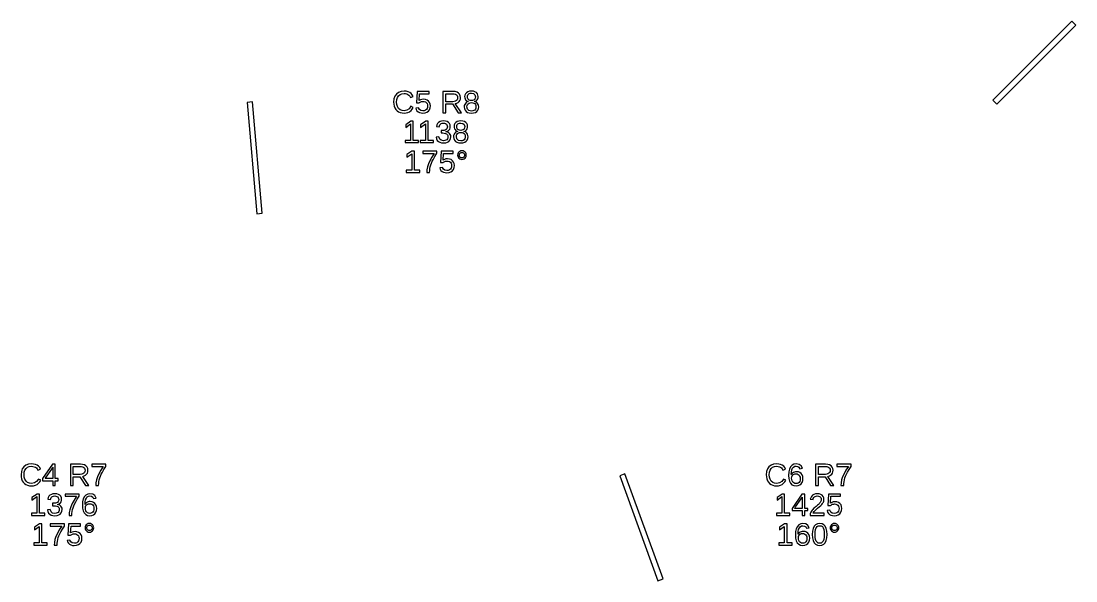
# Model space of a CAD drawing. Extents: x 195 to 2890, y 70 to 1529.
# Drawn here: x 562.6 to 845.7, y 671.6 to 821.7 of the extents above; entities that cross this region are included whole.
import ezdxf

# ---------------------------------------------------------------- set-up
doc = ezdxf.new("R2010")
doc.units = 0
doc.layers.get('0').update_dxf_attribs({"linetype": 'CONTINUOUS'})

msp = doc.modelspace()

# ---------------------------------------------------------------- linework, layer by layer
for points in [[(845.744, 820.683), (844.683, 821.744), (823.47, 800.53), (824.53, 799.47)], [(665.949, 797.093), (666.445, 797.222), (666.895, 797.437), (667.291, 797.734), (667.622, 798.109), (667.89, 798.564), (667.255, 798.881), (666.785, 798.219), (666.181, 797.821), (665.445, 797.689), (664.861, 797.76), (664.364, 797.974), (663.953, 798.33), (663.647, 798.803), (663.463, 799.368), (663.402, 800.024), (663.461, 800.685), (663.637, 801.244), (663.931, 801.703), (664.331, 802.043), (664.824, 802.247), (665.412, 802.315), (665.798, 802.286), (666.147, 802.198), (666.46, 802.051), (666.727, 801.848), (666.941, 801.593), (667.101, 801.286), (667.837, 801.53), (667.608, 801.961), (667.307, 802.315), (666.934, 802.592), (666.491, 802.791), (665.981, 802.91), (665.404, 802.95), (664.594, 802.863), (663.91, 802.604), (663.353, 802.173), (662.942, 801.589), (662.695, 800.873), (662.613, 800.024), (662.65, 799.441), (662.76, 798.913), (662.944, 798.44), (663.199, 798.028), (663.52, 797.685), (663.909, 797.41), (664.357, 797.21), (664.856, 797.09), (665.408, 797.05)], [(671.049, 797.108), (671.547, 797.282), (671.953, 797.571), (672.253, 797.961), (672.432, 798.437), (672.492, 798.999), (672.436, 799.497), (672.269, 799.929), (671.99, 800.293), (671.616, 800.569), (671.167, 800.734), (670.641, 800.789), (670.195, 800.749), (669.8, 800.627), (669.457, 800.423), (669.567, 802.242), (672.159, 802.242), (672.159, 802.864), (668.899, 802.864), (668.708, 799.78), (669.424, 799.78), (669.595, 799.915), (669.766, 800.021), (669.937, 800.098), (670.112, 800.15), (670.297, 800.181), (670.49, 800.191), (670.844, 800.154), (671.146, 800.043), (671.396, 799.858), (671.582, 799.612), (671.694, 799.321), (671.731, 798.983), (671.694, 798.597), (671.583, 798.271), (671.398, 798.004), (671.147, 797.806), (670.839, 797.688), (670.474, 797.648), (669.915, 797.743), (669.517, 798.026), (669.282, 798.499), (668.541, 798.413), (668.668, 798.006), (668.876, 797.668), (669.164, 797.4), (669.526, 797.206), (669.958, 797.089), (670.458, 797.05)], [(676.618, 799.512), (678.404, 799.512), (679.894, 797.132), (680.789, 797.132), (679.161, 799.601), (679.567, 799.713), (679.909, 799.896), (680.189, 800.151), (680.395, 800.463), (680.52, 800.821), (680.561, 801.225), (680.502, 801.702), (680.327, 802.104), (680.034, 802.431), (679.634, 802.672), (679.135, 802.816), (678.539, 802.864), (675.841, 802.864), (675.841, 797.132), (676.618, 797.132)], [(676.618, 800.126), (676.618, 802.242), (678.461, 802.242), (678.854, 802.213), (679.18, 802.125), (679.44, 801.979), (679.629, 801.778), (679.742, 801.524), (679.78, 801.217), (679.742, 800.898), (679.631, 800.63), (679.444, 800.413), (679.189, 800.254), (678.873, 800.158), (678.494, 800.126)], [(684.075, 797.099), (684.558, 797.247), (684.943, 797.494), (685.224, 797.828), (685.392, 798.24), (685.448, 798.731), (685.414, 799.087), (685.312, 799.401), (685.143, 799.672), (684.912, 799.891), (684.627, 800.047), (684.288, 800.138), (684.288, 800.155), (684.581, 800.247), (684.829, 800.401), (685.033, 800.614), (685.184, 800.873), (685.275, 801.159), (685.305, 801.473), (685.251, 801.895), (685.088, 802.254), (684.815, 802.551), (684.449, 802.773), (684.003, 802.906), (683.479, 802.95), (682.965, 802.905), (682.527, 802.769), (682.162, 802.543), (681.89, 802.244), (681.727, 801.89), (681.672, 801.481), (681.702, 801.167), (681.792, 800.881), (681.943, 800.622), (682.145, 800.407), (682.391, 800.248), (682.681, 800.146), (682.681, 800.13), (682.367, 800.043), (682.093, 799.888), (681.859, 799.666), (681.681, 799.391), (681.574, 799.077), (681.538, 798.722), (681.595, 798.229), (681.768, 797.816), (682.057, 797.486), (682.447, 797.244), (682.926, 797.099), (683.495, 797.05)], [(683.173, 800.452), (682.911, 800.538), (682.699, 800.681), (682.545, 800.88), (682.452, 801.13), (682.421, 801.432), (682.451, 801.728), (682.541, 801.971), (682.691, 802.16), (682.899, 802.296), (683.161, 802.377), (683.479, 802.405), (684.071, 802.297), (684.426, 801.972), (684.545, 801.432), (684.515, 801.11), (684.424, 800.853), (684.274, 800.661), (684.066, 800.529), (683.804, 800.45), (683.487, 800.423)], [(627.362, 770.18), (624.747, 800.065), (623.253, 799.935), (625.868, 770.049)], [(682.832, 797.731), (682.429, 798.126), (682.295, 798.783), (682.329, 799.098), (682.434, 799.365), (682.608, 799.583), (682.844, 799.745), (683.134, 799.842), (683.479, 799.874), (683.833, 799.844), (684.13, 799.754), (684.37, 799.603), (684.546, 799.394), (684.652, 799.126), (684.687, 798.8), (684.654, 798.42), (684.557, 798.115), (684.394, 797.886), (684.165, 797.727), (683.868, 797.631), (683.503, 797.599)], [(669.268, 789.754), (667.872, 789.754), (667.872, 794.864), (667.197, 794.864), (665.842, 793.933), (665.842, 793.241), (667.135, 794.165), (667.135, 789.754), (665.675, 789.754), (665.675, 789.132), (669.268, 789.132)], [(673.284, 789.754), (671.888, 789.754), (671.888, 794.864), (671.213, 794.864), (669.858, 793.933), (669.858, 793.241), (671.152, 794.165), (671.152, 789.754), (669.691, 789.754), (669.691, 789.132), (673.284, 789.132)], [(676.59, 789.099), (677.07, 789.244), (677.454, 789.486), (677.735, 789.816), (677.903, 790.225), (677.959, 790.714), (677.919, 791.06), (677.8, 791.363), (677.601, 791.626), (677.33, 791.835), (676.997, 791.978), (676.6, 792.057), (676.6, 792.073), (676.96, 792.179), (677.257, 792.335), (677.493, 792.539), (677.664, 792.791), (677.766, 793.089), (677.8, 793.432), (677.747, 793.875), (677.588, 794.247), (677.322, 794.549), (676.961, 794.772), (676.514, 794.905), (675.981, 794.95), (675.487, 794.906), (675.057, 794.774), (674.69, 794.555), (674.401, 794.258), (674.207, 793.892), (674.106, 793.457), (674.842, 793.4), (674.903, 793.678), (675.019, 793.911), (675.19, 794.099), (675.41, 794.237), (675.671, 794.32), (675.973, 794.348), (676.299, 794.318), (676.567, 794.229), (676.777, 794.081), (676.927, 793.882), (677.017, 793.64), (677.047, 793.355), (677.011, 793.068), (676.9, 792.826), (676.716, 792.629), (676.465, 792.483), (676.153, 792.395), (675.782, 792.366), (675.383, 792.366), (675.383, 791.731), (675.798, 791.731), (676.216, 791.702), (676.562, 791.615), (676.838, 791.469), (677.038, 791.271), (677.158, 791.028), (677.198, 790.739), (677.163, 790.41), (677.058, 790.14), (676.883, 789.929), (676.646, 789.778), (676.356, 789.687), (676.014, 789.656), (675.385, 789.769), (674.969, 790.108), (674.765, 790.674), (674.008, 790.604), (674.12, 790.134), (674.325, 789.746), (674.625, 789.443), (675.009, 789.225), (675.473, 789.094), (676.014, 789.05)], [(681.225, 789.099), (681.708, 789.247), (682.093, 789.494), (682.373, 789.828), (682.541, 790.24), (682.598, 790.731), (682.564, 791.087), (682.462, 791.401), (682.292, 791.672), (682.062, 791.891), (681.777, 792.047), (681.438, 792.138), (681.438, 792.155), (681.73, 792.247), (681.979, 792.401), (682.183, 792.614), (682.334, 792.873), (682.425, 793.159), (682.455, 793.473), (682.401, 793.895), (682.237, 794.254), (681.965, 794.551), (681.598, 794.773), (681.153, 794.906), (680.628, 794.95), (680.115, 794.905), (679.676, 794.769), (679.312, 794.543), (679.04, 794.244), (678.876, 793.89), (678.822, 793.481), (678.852, 793.167), (678.942, 792.881), (679.092, 792.622), (679.295, 792.407), (679.541, 792.248), (679.831, 792.146), (679.831, 792.13), (679.517, 792.043), (679.243, 791.888), (679.009, 791.666), (678.83, 791.391), (678.723, 791.077), (678.687, 790.722), (678.745, 790.229), (678.918, 789.816), (679.206, 789.486), (679.597, 789.244), (680.076, 789.099), (680.645, 789.05)], [(680.323, 792.452), (680.06, 792.538), (679.849, 792.681), (679.694, 792.88), (679.601, 793.13), (679.57, 793.432), (679.6, 793.728), (679.691, 793.971), (679.841, 794.16), (680.049, 794.296), (680.311, 794.377), (680.628, 794.405), (681.22, 794.297), (681.576, 793.972), (681.694, 793.432), (681.664, 793.11), (681.574, 792.853), (681.424, 792.661), (681.216, 792.529), (680.954, 792.45), (680.636, 792.423)], [(679.981, 789.731), (679.578, 790.126), (679.444, 790.783), (679.479, 791.098), (679.583, 791.365), (679.758, 791.583), (679.994, 791.745), (680.284, 791.842), (680.628, 791.874), (680.982, 791.844), (681.279, 791.754), (681.519, 791.603), (681.696, 791.394), (681.801, 791.126), (681.837, 790.8), (681.804, 790.42), (681.706, 790.115), (681.544, 789.886), (681.314, 789.727), (681.017, 789.631), (680.653, 789.599)], [(669.609, 781.754), (668.214, 781.754), (668.214, 786.864), (667.538, 786.864), (666.183, 785.933), (666.183, 785.241), (667.477, 786.165), (667.477, 781.754), (666.017, 781.754), (666.017, 781.132), (669.609, 781.132)], [(672.287, 781.655), (672.347, 782.166), (672.448, 782.665), (672.588, 783.161), (672.769, 783.662), (672.991, 784.167), (673.29, 784.739), (673.703, 785.44), (674.232, 786.27), (674.232, 786.864), (670.444, 786.864), (670.444, 786.242), (673.524, 786.242), (672.866, 785.228), (672.347, 784.295), (671.967, 783.445), (671.709, 782.648), (671.553, 781.877), (671.502, 781.132), (672.266, 781.132)], [(677.492, 781.108), (677.991, 781.282), (678.396, 781.571), (678.696, 781.961), (678.876, 782.437), (678.935, 782.999), (678.88, 783.497), (678.712, 783.929), (678.433, 784.293), (678.06, 784.569), (677.61, 784.734), (677.084, 784.789), (676.638, 784.749), (676.243, 784.627), (675.9, 784.423), (676.01, 786.242), (678.602, 786.242), (678.602, 786.864), (675.343, 786.864), (675.151, 783.78), (675.868, 783.78), (676.038, 783.915), (676.209, 784.021), (676.38, 784.098), (676.556, 784.15), (676.74, 784.181), (676.934, 784.191), (677.287, 784.154), (677.589, 784.043), (677.839, 783.858), (678.025, 783.612), (678.137, 783.321), (678.175, 782.983), (678.138, 782.597), (678.026, 782.271), (677.841, 782.004), (677.59, 781.806), (677.282, 781.688), (676.917, 781.648), (676.358, 781.743), (675.961, 782.026), (675.725, 782.499), (674.985, 782.413), (675.112, 782.006), (675.319, 781.668), (675.607, 781.4), (675.97, 781.206), (676.401, 781.089), (676.901, 781.05)], [(681.255, 784.668), (681.529, 784.781), (681.774, 784.968), (681.965, 785.21), (682.079, 785.484), (682.117, 785.79), (682.08, 786.097), (681.966, 786.371), (681.778, 786.612), (681.535, 786.8), (681.259, 786.912), (680.95, 786.95), (680.641, 786.912), (680.365, 786.798), (680.122, 786.608), (679.933, 786.365), (679.82, 786.093), (679.782, 785.79), (679.82, 785.488), (679.935, 785.215), (680.126, 784.972), (680.37, 784.783), (680.645, 784.669), (680.95, 784.631)], [(680.761, 785.082), (680.591, 785.154), (680.439, 785.274), (680.32, 785.427), (680.249, 785.599), (680.226, 785.79), (680.249, 785.981), (680.319, 786.154), (680.435, 786.307), (680.585, 786.427), (680.757, 786.499), (680.95, 786.523), (681.143, 786.499), (681.314, 786.429), (681.464, 786.311), (681.581, 786.159), (681.651, 785.986), (681.674, 785.79), (681.65, 785.597), (681.58, 785.424), (681.462, 785.271), (681.311, 785.153), (681.14, 785.082), (680.95, 785.058)], [(565.949, 697.093), (566.445, 697.222), (566.895, 697.437), (567.291, 697.734), (567.622, 698.109), (567.89, 698.564), (567.255, 698.881), (566.785, 698.219), (566.181, 697.821), (565.445, 697.689), (564.861, 697.76), (564.364, 697.974), (563.953, 698.33), (563.647, 698.803), (563.463, 699.368), (563.402, 700.024), (563.461, 700.685), (563.637, 701.244), (563.931, 701.703), (564.331, 702.043), (564.824, 702.247), (565.412, 702.315), (565.798, 702.286), (566.147, 702.198), (566.46, 702.051), (566.727, 701.848), (566.941, 701.593), (567.101, 701.286), (567.837, 701.53), (567.608, 701.961), (567.307, 702.315), (566.934, 702.592), (566.491, 702.791), (565.981, 702.91), (565.404, 702.95), (564.594, 702.863), (563.91, 702.604), (563.353, 702.173), (562.942, 701.589), (562.695, 700.873), (562.613, 700.024), (562.65, 699.441), (562.76, 698.913), (562.944, 698.44), (563.199, 698.028), (563.52, 697.685), (563.909, 697.41), (564.357, 697.21), (564.856, 697.09), (565.408, 697.05)], [(571.792, 698.429), (572.598, 698.429), (572.598, 699.007), (571.792, 699.007), (571.792, 702.864), (571.023, 702.864), (568.399, 698.999), (568.399, 698.429), (571.101, 698.429), (571.101, 697.132), (571.792, 697.132)], [(576.618, 699.512), (578.404, 699.512), (579.894, 697.132), (580.789, 697.132), (579.161, 699.601), (579.567, 699.713), (579.909, 699.896), (580.189, 700.151), (580.395, 700.463), (580.52, 700.821), (580.561, 701.225), (580.502, 701.702), (580.327, 702.104), (580.034, 702.431), (579.634, 702.672), (579.135, 702.816), (578.539, 702.864), (575.841, 702.864), (575.841, 697.132), (576.618, 697.132)], [(576.618, 700.126), (576.618, 702.242), (578.461, 702.242), (578.854, 702.213), (579.18, 702.125), (579.44, 701.979), (579.629, 701.778), (579.742, 701.524), (579.78, 701.217), (579.742, 700.898), (579.631, 700.63), (579.444, 700.413), (579.189, 700.254), (578.873, 700.158), (578.494, 700.126)], [(583.446, 697.655), (583.506, 698.166), (583.607, 698.665), (583.748, 699.161), (583.929, 699.662), (584.15, 700.167), (584.449, 700.739), (584.862, 701.44), (585.391, 702.27), (585.391, 702.864), (581.603, 702.864), (581.603, 702.242), (584.683, 702.242), (584.025, 701.228), (583.507, 700.295), (583.127, 699.445), (582.868, 698.648), (582.713, 697.877), (582.661, 697.132), (583.426, 697.132)], [(765.949, 697.093), (766.445, 697.222), (766.895, 697.437), (767.291, 697.734), (767.622, 698.109), (767.89, 698.564), (767.255, 698.881), (766.785, 698.219), (766.181, 697.821), (765.445, 697.689), (764.861, 697.76), (764.364, 697.974), (763.953, 698.33), (763.647, 698.803), (763.463, 699.368), (763.402, 700.024), (763.461, 700.685), (763.637, 701.244), (763.931, 701.703), (764.331, 702.043), (764.824, 702.247), (765.412, 702.315), (765.798, 702.286), (766.147, 702.198), (766.46, 702.051), (766.727, 701.848), (766.941, 701.593), (767.101, 701.286), (767.837, 701.53), (767.608, 701.961), (767.307, 702.315), (766.934, 702.592), (766.491, 702.791), (765.981, 702.91), (765.404, 702.95), (764.594, 702.863), (763.91, 702.604), (763.353, 702.173), (762.942, 701.589), (762.695, 700.873), (762.613, 700.024), (762.65, 699.441), (762.76, 698.913), (762.944, 698.44), (763.199, 698.028), (763.52, 697.685), (763.909, 697.41), (764.357, 697.21), (764.856, 697.09), (765.408, 697.05)], [(771.161, 697.108), (771.614, 697.283), (771.984, 697.575), (772.257, 697.967), (772.421, 698.445), (772.476, 699.007), (772.424, 699.528), (772.269, 699.973), (772.01, 700.342), (771.663, 700.618), (771.243, 700.783), (770.751, 700.838), (770.451, 700.817), (770.174, 700.752), (769.921, 700.645), (769.697, 700.496), (769.51, 700.309), (769.359, 700.081), (769.397, 700.761), (769.512, 701.325), (769.703, 701.772), (769.964, 702.096), (770.287, 702.291), (770.673, 702.356), (771.102, 702.278), (771.417, 702.045), (771.617, 701.656), (772.317, 701.782), (771.985, 702.431), (771.44, 702.82), (770.682, 702.95), (770.075, 702.861), (769.569, 702.595), (769.164, 702.152), (768.868, 701.544), (768.69, 700.782), (768.631, 699.866), (768.688, 699.022), (768.859, 698.323), (769.144, 697.77), (769.536, 697.37), (770.03, 697.13), (770.625, 697.05)], [(776.618, 699.512), (778.404, 699.512), (779.894, 697.132), (780.789, 697.132), (779.161, 699.601), (779.567, 699.713), (779.909, 699.896), (780.189, 700.151), (780.395, 700.463), (780.52, 700.821), (780.561, 701.225), (780.502, 701.702), (780.327, 702.104), (780.034, 702.431), (779.634, 702.672), (779.135, 702.816), (778.539, 702.864), (775.841, 702.864), (775.841, 697.132), (776.618, 697.132)], [(776.618, 700.126), (776.618, 702.242), (778.461, 702.242), (778.854, 702.213), (779.18, 702.125), (779.44, 701.979), (779.629, 701.778), (779.742, 701.524), (779.78, 701.217), (779.742, 700.898), (779.631, 700.63), (779.444, 700.413), (779.189, 700.254), (778.873, 700.158), (778.494, 700.126)], [(783.446, 697.655), (783.506, 698.166), (783.607, 698.665), (783.748, 699.161), (783.929, 699.662), (784.15, 700.167), (784.449, 700.739), (784.862, 701.44), (785.391, 702.27), (785.391, 702.864), (781.603, 702.864), (781.603, 702.242), (784.683, 702.242), (784.025, 701.228), (783.507, 700.295), (783.127, 699.445), (782.868, 698.648), (782.713, 697.877), (782.661, 697.132), (783.426, 697.132)], [(569.074, 699.007), (569.14, 699.089), (569.359, 699.39), (570.828, 701.554), (570.869, 701.618), (570.922, 701.708), (570.987, 701.823), (571.046, 701.932), (571.084, 702.004), (571.101, 702.038), (571.101, 699.007)], [(734.965, 672.066), (724.705, 700.257), (723.295, 699.743), (733.556, 671.553)], [(770.279, 697.687), (769.999, 697.828), (769.76, 698.063), (769.578, 698.372), (769.469, 698.734), (769.433, 699.15), (769.468, 699.474), (769.573, 699.749), (769.748, 699.974), (769.98, 700.14), (770.256, 700.239), (770.576, 700.273), (770.913, 700.235), (771.196, 700.122), (771.426, 699.935), (771.596, 699.678), (771.697, 699.358), (771.731, 698.975), (771.698, 698.589), (771.597, 698.263), (771.43, 697.996), (771.204, 697.798), (770.928, 697.68), (770.6, 697.64)], [(568.958, 689.754), (567.563, 689.754), (567.563, 694.864), (566.887, 694.864), (565.532, 693.933), (565.532, 693.241), (566.826, 694.165), (566.826, 689.754), (565.366, 689.754), (565.366, 689.132), (568.958, 689.132)], [(572.265, 689.099), (572.745, 689.244), (573.129, 689.486), (573.409, 689.816), (573.577, 690.225), (573.634, 690.714), (573.594, 691.06), (573.474, 691.363), (573.275, 691.626), (573.005, 691.835), (572.671, 691.978), (572.275, 692.057), (572.275, 692.073), (572.634, 692.179), (572.932, 692.335), (573.168, 692.539), (573.338, 692.791), (573.441, 693.089), (573.475, 693.432), (573.422, 693.875), (573.262, 694.247), (572.997, 694.549), (572.635, 694.772), (572.188, 694.905), (571.656, 694.95), (571.162, 694.906), (570.731, 694.774), (570.364, 694.555), (570.076, 694.258), (569.881, 693.892), (569.78, 693.457), (570.517, 693.4), (570.577, 693.678), (570.693, 693.911), (570.865, 694.099), (571.085, 694.237), (571.346, 694.32), (571.648, 694.348), (571.974, 694.318), (572.242, 694.229), (572.452, 694.081), (572.602, 693.882), (572.692, 693.64), (572.722, 693.355), (572.685, 693.068), (572.575, 692.826), (572.39, 692.629), (572.139, 692.483), (571.828, 692.395), (571.457, 692.366), (571.058, 692.366), (571.058, 691.731), (571.473, 691.731), (571.891, 691.702), (572.237, 691.615), (572.513, 691.469), (572.713, 691.271), (572.833, 691.028), (572.873, 690.739), (572.838, 690.41), (572.732, 690.14), (572.557, 689.929), (572.321, 689.778), (572.031, 689.687), (571.689, 689.656), (571.06, 689.769), (570.643, 690.108), (570.44, 690.674), (569.683, 690.604), (569.795, 690.134), (570, 689.746), (570.299, 689.443), (570.684, 689.225), (571.147, 689.094), (571.689, 689.05)], [(576.27, 689.655), (576.33, 690.166), (576.431, 690.665), (576.572, 691.161), (576.753, 691.662), (576.974, 692.167), (577.273, 692.739), (577.687, 693.44), (578.215, 694.27), (578.215, 694.864), (574.427, 694.864), (574.427, 694.242), (577.507, 694.242), (576.85, 693.228), (576.331, 692.295), (575.951, 691.445), (575.692, 690.648), (575.537, 689.877), (575.485, 689.132), (576.25, 689.132)], [(581.588, 689.108), (582.041, 689.283), (582.41, 689.575), (582.684, 689.967), (582.848, 690.445), (582.903, 691.007), (582.851, 691.528), (582.696, 691.973), (582.437, 692.342), (582.09, 692.618), (581.67, 692.783), (581.178, 692.838), (580.877, 692.817), (580.601, 692.752), (580.348, 692.645), (580.124, 692.496), (579.937, 692.309), (579.786, 692.081), (579.824, 692.761), (579.939, 693.325), (580.13, 693.772), (580.39, 694.096), (580.714, 694.291), (581.1, 694.356), (581.529, 694.278), (581.843, 694.045), (582.044, 693.656), (582.744, 693.782), (582.412, 694.431), (581.867, 694.82), (581.108, 694.95), (580.502, 694.861), (579.996, 694.595), (579.591, 694.152), (579.295, 693.544), (579.117, 692.782), (579.058, 691.866), (579.115, 691.022), (579.286, 690.323), (579.57, 689.77), (579.963, 689.37), (580.456, 689.13), (581.051, 689.05)], [(768.958, 689.754), (767.563, 689.754), (767.563, 694.864), (766.887, 694.864), (765.532, 693.933), (765.532, 693.241), (766.826, 694.165), (766.826, 689.754), (765.366, 689.754), (765.366, 689.132), (768.958, 689.132)], [(772.95, 690.429), (773.756, 690.429), (773.756, 691.007), (772.95, 691.007), (772.95, 694.864), (772.181, 694.864), (769.557, 690.999), (769.557, 690.429), (772.258, 690.429), (772.258, 689.132), (772.95, 689.132)], [(770.232, 691.007), (770.297, 691.089), (770.517, 691.39), (771.986, 693.554), (772.027, 693.618), (772.08, 693.708), (772.144, 693.823), (772.204, 693.932), (772.242, 694.004), (772.258, 694.038), (772.258, 691.007)], [(778.215, 689.754), (775.225, 689.754), (775.323, 689.946), (775.456, 690.144), (775.623, 690.346), (775.829, 690.559), (776.077, 690.789), (776.368, 691.036), (776.874, 691.457), (777.258, 691.797), (777.519, 692.057), (777.704, 692.277), (777.855, 692.496), (777.973, 692.716), (778.058, 692.936), (778.109, 693.157), (778.126, 693.379), (778.074, 693.843), (777.919, 694.23), (777.66, 694.541), (777.305, 694.768), (776.861, 694.904), (776.327, 694.95), (775.833, 694.905), (775.402, 694.769), (775.035, 694.543), (774.747, 694.24), (774.553, 693.876), (774.452, 693.448), (775.2, 693.379), (775.263, 693.663), (775.382, 693.901), (775.556, 694.093), (775.777, 694.235), (776.034, 694.319), (776.327, 694.348), (776.632, 694.319), (776.888, 694.232), (777.096, 694.087), (777.25, 693.89), (777.342, 693.646), (777.373, 693.355), (777.355, 693.13), (777.302, 692.921), (777.212, 692.728), (777.094, 692.547), (776.954, 692.37), (776.791, 692.199), (776.611, 692.031), (776.416, 691.863), (776.207, 691.695), (775.991, 691.522), (775.773, 691.34), (775.554, 691.148), (775.338, 690.943), (775.128, 690.724), (774.926, 690.488), (774.736, 690.233), (774.568, 689.953), (774.419, 689.648), (774.419, 689.132), (778.215, 689.132)], [(781.476, 689.108), (781.974, 689.282), (782.38, 689.571), (782.679, 689.961), (782.859, 690.437), (782.919, 690.999), (782.863, 691.497), (782.696, 691.929), (782.417, 692.293), (782.043, 692.569), (781.594, 692.734), (781.068, 692.789), (780.621, 692.749), (780.227, 692.627), (779.884, 692.423), (779.994, 694.242), (782.585, 694.242), (782.585, 694.864), (779.326, 694.864), (779.135, 691.78), (779.851, 691.78), (780.022, 691.915), (780.193, 692.021), (780.364, 692.098), (780.539, 692.15), (780.724, 692.181), (780.917, 692.191), (781.271, 692.154), (781.573, 692.043), (781.822, 691.858), (782.009, 691.612), (782.121, 691.321), (782.158, 690.983), (782.121, 690.597), (782.01, 690.271), (781.824, 690.004), (781.574, 689.806), (781.266, 689.688), (780.901, 689.648), (780.342, 689.743), (779.944, 690.026), (779.709, 690.499), (778.968, 690.413), (779.095, 690.006), (779.303, 689.668), (779.591, 689.4), (779.953, 689.206), (780.385, 689.089), (780.885, 689.05)], [(580.706, 689.687), (580.426, 689.828), (580.187, 690.063), (580.005, 690.372), (579.896, 690.734), (579.859, 691.15), (579.894, 691.474), (579.999, 691.749), (580.175, 691.974), (580.407, 692.14), (580.683, 692.239), (581.003, 692.273), (581.339, 692.235), (581.623, 692.122), (581.853, 691.935), (582.023, 691.678), (582.124, 691.358), (582.158, 690.975), (582.125, 690.589), (582.024, 690.263), (581.857, 689.996), (581.631, 689.798), (581.354, 689.68), (581.027, 689.64)], [(569.609, 681.754), (568.214, 681.754), (568.214, 686.864), (567.538, 686.864), (566.183, 685.933), (566.183, 685.241), (567.477, 686.165), (567.477, 681.754), (566.017, 681.754), (566.017, 681.132), (569.609, 681.132)], [(572.287, 681.655), (572.347, 682.166), (572.448, 682.665), (572.588, 683.161), (572.769, 683.662), (572.991, 684.167), (573.29, 684.739), (573.703, 685.44), (574.232, 686.27), (574.232, 686.864), (570.444, 686.864), (570.444, 686.242), (573.524, 686.242), (572.866, 685.228), (572.347, 684.295), (571.967, 683.445), (571.709, 682.648), (571.553, 681.877), (571.502, 681.132), (572.266, 681.132)], [(577.492, 681.108), (577.991, 681.282), (578.396, 681.571), (578.696, 681.961), (578.876, 682.437), (578.935, 682.999), (578.88, 683.497), (578.712, 683.929), (578.433, 684.293), (578.06, 684.569), (577.61, 684.734), (577.084, 684.789), (576.638, 684.749), (576.243, 684.627), (575.9, 684.423), (576.01, 686.242), (578.602, 686.242), (578.602, 686.864), (575.343, 686.864), (575.151, 683.78), (575.868, 683.78), (576.038, 683.915), (576.209, 684.021), (576.38, 684.098), (576.556, 684.15), (576.74, 684.181), (576.934, 684.191), (577.287, 684.154), (577.589, 684.043), (577.839, 683.858), (578.025, 683.612), (578.137, 683.321), (578.175, 682.983), (578.138, 682.597), (578.026, 682.271), (577.841, 682.004), (577.59, 681.806), (577.282, 681.688), (576.917, 681.648), (576.358, 681.743), (575.961, 682.026), (575.725, 682.499), (574.985, 682.413), (575.112, 682.006), (575.319, 681.668), (575.607, 681.4), (575.97, 681.206), (576.401, 681.089), (576.901, 681.05)], [(581.255, 684.668), (581.529, 684.781), (581.774, 684.968), (581.965, 685.21), (582.079, 685.484), (582.117, 685.79), (582.08, 686.097), (581.966, 686.371), (581.778, 686.612), (581.535, 686.8), (581.259, 686.912), (580.95, 686.95), (580.641, 686.912), (580.365, 686.798), (580.122, 686.608), (579.933, 686.365), (579.82, 686.093), (579.782, 685.79), (579.82, 685.488), (579.935, 685.215), (580.126, 684.972), (580.37, 684.783), (580.645, 684.669), (580.95, 684.631)], [(580.761, 685.082), (580.591, 685.154), (580.439, 685.274), (580.32, 685.427), (580.249, 685.599), (580.226, 685.79), (580.249, 685.981), (580.319, 686.154), (580.435, 686.307), (580.585, 686.427), (580.757, 686.499), (580.95, 686.523), (581.143, 686.499), (581.314, 686.429), (581.464, 686.311), (581.581, 686.159), (581.651, 685.986), (581.674, 685.79), (581.65, 685.597), (581.58, 685.424), (581.462, 685.271), (581.311, 685.153), (581.14, 685.082), (580.95, 685.058)], [(769.609, 681.754), (768.214, 681.754), (768.214, 686.864), (767.538, 686.864), (766.183, 685.933), (766.183, 685.241), (767.477, 686.165), (767.477, 681.754), (766.017, 681.754), (766.017, 681.132), (769.609, 681.132)], [(772.969, 681.108), (773.422, 681.283), (773.792, 681.575), (774.066, 681.967), (774.23, 682.445), (774.285, 683.007), (774.233, 683.528), (774.077, 683.973), (773.819, 684.342), (773.472, 684.618), (773.052, 684.783), (772.559, 684.838), (772.259, 684.817), (771.983, 684.752), (771.729, 684.645), (771.506, 684.496), (771.319, 684.309), (771.168, 684.081), (771.206, 684.761), (771.321, 685.325), (771.512, 685.772), (771.772, 686.096), (772.096, 686.291), (772.482, 686.356), (772.911, 686.278), (773.225, 686.045), (773.426, 685.656), (774.126, 685.782), (773.794, 686.431), (773.249, 686.82), (772.49, 686.95), (771.884, 686.861), (771.378, 686.595), (770.973, 686.152), (770.677, 685.544), (770.499, 684.782), (770.44, 683.866), (770.497, 683.022), (770.667, 682.323), (770.952, 681.77), (771.345, 681.37), (771.838, 681.13), (772.433, 681.05)], [(777.564, 681.134), (778.062, 681.387), (778.453, 681.807), (778.735, 682.387), (778.904, 683.118), (778.96, 684), (778.906, 684.894), (778.746, 685.629), (778.478, 686.205), (778.097, 686.619), (777.599, 686.867), (776.982, 686.95), (776.35, 686.868), (775.842, 686.623), (775.459, 686.213), (775.191, 685.64), (775.03, 684.902), (774.977, 684), (775.032, 683.114), (775.197, 682.382), (775.473, 681.803), (775.859, 681.385), (776.354, 681.134), (776.958, 681.05)], [(776.571, 681.711), (776.255, 681.9), (776.016, 682.214), (775.85, 682.664), (775.75, 683.259), (775.717, 684), (775.75, 684.759), (775.848, 685.362), (776.012, 685.806), (776.251, 686.112), (776.574, 686.295), (776.982, 686.356), (777.38, 686.294), (777.696, 686.108), (777.928, 685.798), (778.088, 685.351), (778.183, 684.751), (778.215, 684), (778.182, 683.271), (778.081, 682.68), (777.914, 682.226), (777.675, 681.905), (777.359, 681.712), (776.966, 681.648)], [(781.255, 684.668), (781.529, 684.781), (781.774, 684.968), (781.965, 685.21), (782.079, 685.484), (782.117, 685.79), (782.08, 686.097), (781.966, 686.371), (781.778, 686.612), (781.535, 686.8), (781.259, 686.912), (780.95, 686.95), (780.641, 686.912), (780.365, 686.798), (780.122, 686.608), (779.933, 686.365), (779.82, 686.093), (779.782, 685.79), (779.82, 685.488), (779.935, 685.215), (780.126, 684.972), (780.37, 684.783), (780.645, 684.669), (780.95, 684.631)], [(780.761, 685.082), (780.591, 685.154), (780.439, 685.274), (780.32, 685.427), (780.249, 685.599), (780.226, 685.79), (780.249, 685.981), (780.319, 686.154), (780.435, 686.307), (780.585, 686.427), (780.757, 686.499), (780.95, 686.523), (781.143, 686.499), (781.314, 686.429), (781.464, 686.311), (781.581, 686.159), (781.651, 685.986), (781.674, 685.79), (781.65, 685.597), (781.58, 685.424), (781.462, 685.271), (781.311, 685.153), (781.14, 685.082), (780.95, 685.058)], [(772.088, 681.687), (771.808, 681.828), (771.569, 682.063), (771.387, 682.372), (771.278, 682.734), (771.241, 683.15), (771.276, 683.474), (771.381, 683.749), (771.556, 683.974), (771.789, 684.14), (772.065, 684.239), (772.384, 684.273), (772.721, 684.235), (773.005, 684.122), (773.235, 683.935), (773.404, 683.678), (773.506, 683.358), (773.54, 682.975), (773.507, 682.589), (773.406, 682.263), (773.239, 681.996), (773.013, 681.798), (772.736, 681.68), (772.409, 681.64)]]:
    msp.add_lwpolyline(points, close=True)

doc.saveas('drawing.dxf')
